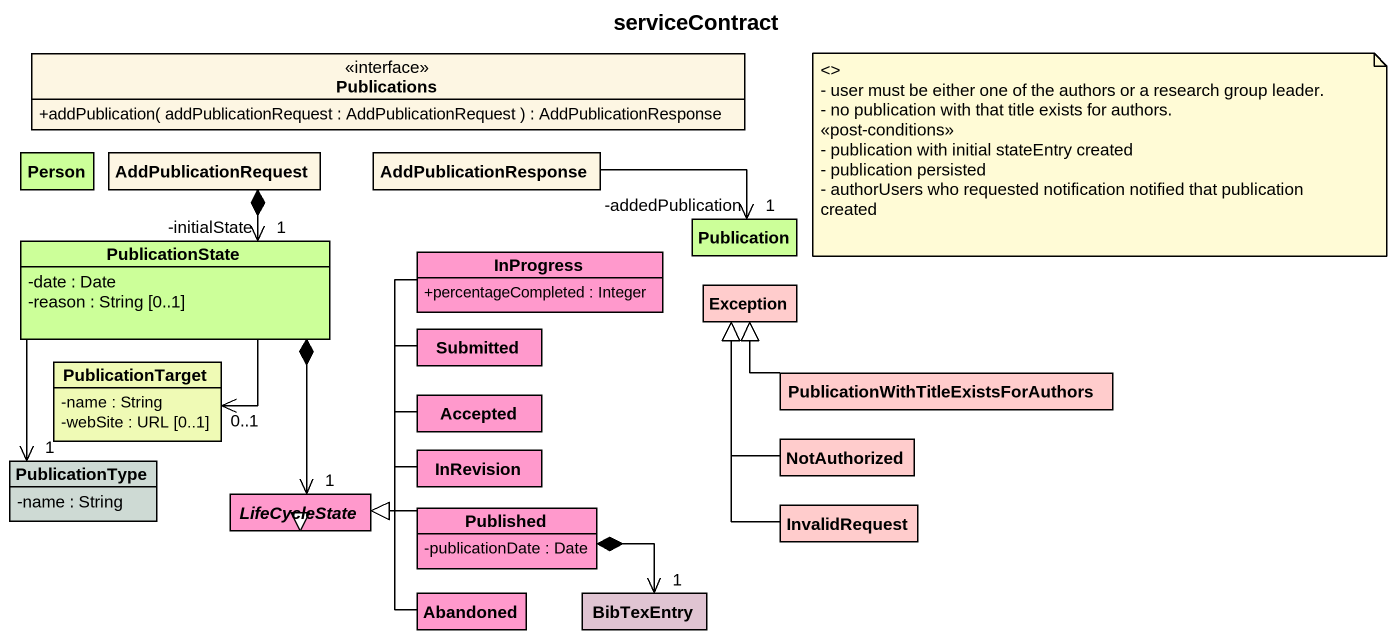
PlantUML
@startuml
title serviceContract
hide circle
hide empty members
skinparam classAttributeIconSize 0
interface Publications {
  +addPublication( addPublicationRequest : AddPublicationRequest ) : AddPublicationResponse
}
class "Person" as Person_ #CCFF99
class AddPublicationRequest
class AddPublicationResponse
class Publication #CCFF99
class PublicationState #CCFF99 {
  -date : Date
  -reason : String [0..1]
}
class InProgress #FF99CC {
  +percentageCompleted : Integer
}
class "Exception" as Exception_ #FFCCCC
class PublicationTarget #EFFAB5 {
  -name : String
  -webSite : URL [0..1]
}
class Submitted #FF99CC
class "PublicationWithTitleExistsForAuthors" as PublicationWithTitleExistsFo #FFCCCC
class Accepted #FF99CC
class NotAuthorized #FFCCCC
class PublicationType #CEDAD4 {
  -name : String
}
abstract class LifeCycleState #FF99CC
class Published #FF99CC {
  -publicationDate : Date
}
class InRevision #FF99CC
class InvalidRequest #FFCCCC
class Abandoned #FF99CC
class BibTexEntry #E0C4D2
AddPublicationRequest *--> "-initialState\n1" PublicationState
AddPublicationResponse -right-> "1\n-addedPublication" Publication
PublicationState --> "0..1" PublicationTarget
PublicationState --> "1" PublicationType
PublicationState *--> "1" LifeCycleState
InProgress --|> LifeCycleState
Submitted --|> LifeCycleState
PublicationWithTitleExistsFo -left-|> Exception_
Accepted -left-|> LifeCycleState
NotAuthorized -up-|> Exception_
Published -left-|> LifeCycleState
Published *-right-> "1" BibTexEntry
InRevision -left-|> LifeCycleState
InvalidRequest -up-|> Exception_
Abandoned -left-|> LifeCycleState
note as N1
  <>
  - user must be either one of the authors or a research group leader.
  - no publication with that title exists for authors.
  <<post-conditions>>
  - publication with initial stateEntry created
  - publication persisted
  - authorUsers who requested notification notified that publication created
end note
@enduml
